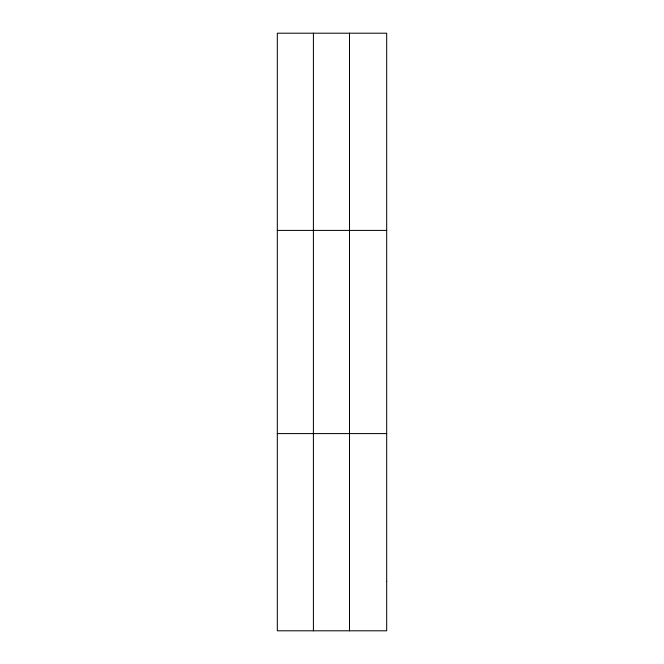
<?xml version="1.0" encoding="UTF-8"?>
<svg xmlns="http://www.w3.org/2000/svg" width="664" height="664" viewBox="0 0 664 664"><rect width="100%" height="100%" fill="white"/><g stroke="black" fill="none" stroke-linecap="round" stroke-linejoin="round"><path stroke-width="1" d="M313.408 33.2L313.408 630.8M349.496 33.2L349.496 630.8M277.311 230.408L386.689 230.408M277.311 433.592L386.689 433.592M386.689 581.498L386.689 630.8L277.311 630.8L277.311 33.2L386.689 33.2L386.689 581.498"/></g></svg>
